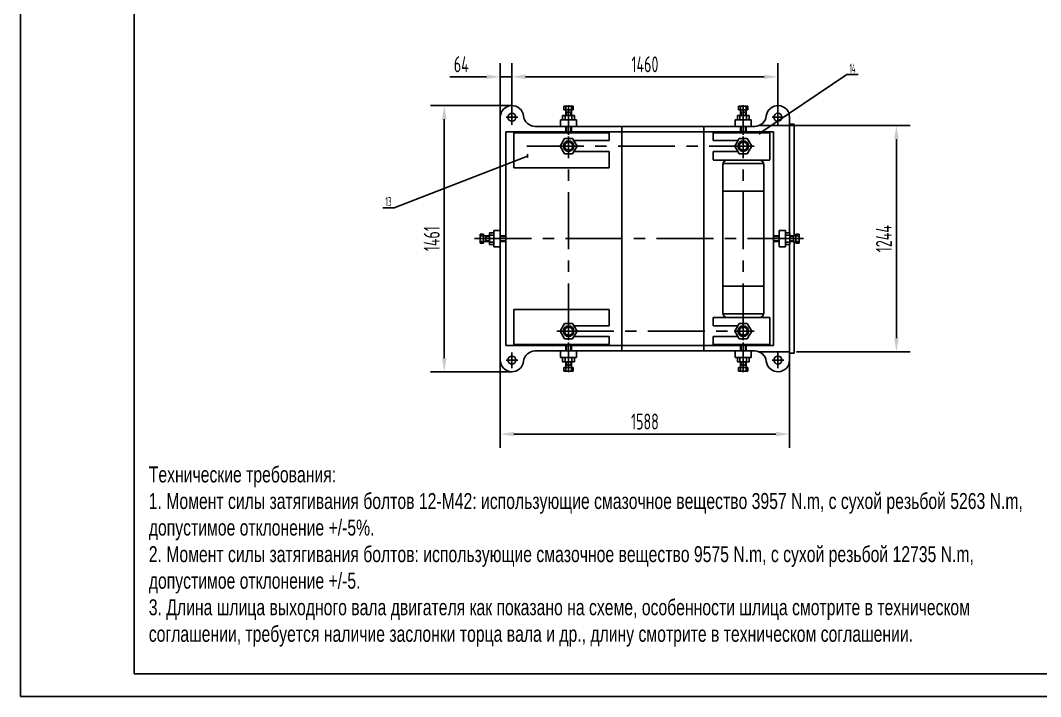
# Model space of a CAD drawing. Header units: millimetres. Extents: x 0 to 10500, y -289 to 7425.
# Drawn here: x 0 to 5601, y 0 to 3712 of the extents above; entities that cross this region are included whole.
import ezdxf
from ezdxf.enums import TextEntityAlignment as Align

# ---------------------------------------------------------------- set-up
doc = ezdxf.new("R2010")
doc.units = ezdxf.units.MM
doc.header["$LTSCALE"] = 250
doc.linetypes.add('G', pattern=[2, 1.25, -0.25, 0.25, -0.25])
doc.linetypes.add('K', pattern=[2.5, 1.25, -0.25, 0.25, -0.25, 0.25, -0.25])
for name, color, linetype in [('01', 7, 'Continuous'), ('02', 1, 'Continuous'), ('05', 4, 'G'), ('07', 6, 'K'), ('08', 1, 'Continuous'), ('11', 3, 'Continuous')]:
    doc.layers.add(name, color=color, linetype=linetype)
doc.styles.get("Standard").update_dxf_attribs({"font": 'isocp', "width": 0.707, "bigfont": 'intecad.shx'})
doc.dimstyles.new('INTE', dxfattribs={"dimscale": 25, "dimtxt": 3.5, "dimasz": 3, "dimexe": 3, "dimexo": 0, "dimgap": 1, "dimtad": 1, "dimdec": 3, "dimdsep": 46, "dimtxsty": 'Standard', "dimcen": 0, "dimclrd": 1, "dimclre": 1, "dimclrt": 3, "dimaunit": 1, "dimadec": 0, "dimazin": 0, "dimtfac": 1, "dimtmove": 0, "dimatfit": 0, "dimfxl": 0, "dimarcsym": 0})

# ---------------------------------------------------------------- blocks, each defined once
blk = doc.blocks.new('*D21')
at = {"layer": '08', "color": 1, "lineweight": -2}
for p, q in [((2698.8, 3278), (2698.8, 3477.6)), ((4158.8, 3224.7), (4158.8, 3477.6)), ((2773.8, 3402.6), (4083.8, 3402.6))]:
    blk.add_line(p, q, dxfattribs=at)
at = {"layer": '08', "color": 1}
for points in [[(2773.8, 3415.1), (2773.8, 3390.1), (2698.8, 3402.6)], [(4083.8, 3415.1), (4083.8, 3390.1), (4158.8, 3402.6)]]:
    blk.add_solid(points, dxfattribs=at)
at = {"layer": 'Defpoints', "color": 0}
for p in [(4158.8, 3402.6), (2698.8, 3278), (4158.8, 3224.7)]:
    blk.add_point(p, dxfattribs=at)
at = {"layer": '08', "color": 3, "insert": (3428.8, 3471.4), "char_height": 87.5, "attachment_point": 5}
blk.add_mtext('1460', dxfattribs=at)
blk = doc.blocks.new('*D22')
at = {"layer": '08', "color": 1, "lineweight": -2}
for p, q in [((2634.8, 3159.7), (2634.8, 3477.6)), ((2698.8, 3224.7), (2698.8, 3477.6)), ((2559.8, 3402.6), (2356.8, 3402.6)), ((2698.8, 3402.6), (2634.8, 3402.6)), ((2773.8, 3402.6), (2848.8, 3402.6))]:
    blk.add_line(p, q, dxfattribs=at)
at = {"layer": '08', "color": 1}
for points in [[(2559.8, 3415.1), (2559.8, 3390.1), (2634.8, 3402.6)], [(2773.8, 3415.1), (2773.8, 3390.1), (2698.8, 3402.6)]]:
    blk.add_solid(points, dxfattribs=at)
at = {"layer": 'Defpoints', "color": 0}
for p in [(2634.8, 3402.6), (2698.8, 3224.7), (2634.8, 3159.7)]:
    blk.add_point(p, dxfattribs=at)
at = {"layer": '08', "color": 3, "insert": (2420.8, 3471.4), "char_height": 87.5, "attachment_point": 5}
blk.add_mtext('64', dxfattribs=at)
blk = doc.blocks.new('*D23')
at = {"layer": '08', "color": 1, "lineweight": -2}
for p, q in [((2698.8, 3244.7), (2252.1, 3244.7)), ((2327.1, 1858.7), (2327.1, 3169.7)), ((2698.8, 1783.7), (2252.1, 1783.7))]:
    blk.add_line(p, q, dxfattribs=at)
at = {"layer": '08', "color": 1}
for points in [[(2314.6, 3169.7), (2339.6, 3169.7), (2327.1, 3244.7)], [(2314.6, 1858.7), (2339.6, 1858.7), (2327.1, 1783.7)]]:
    blk.add_solid(points, dxfattribs=at)
at = {"layer": 'Defpoints', "color": 0}
for p in [(2327.1, 3244.7), (2698.8, 3244.7), (2698.8, 1783.7)]:
    blk.add_point(p, dxfattribs=at)
at = {"layer": '08', "color": 3, "insert": (2258.4, 2514.2), "char_height": 87.5, "attachment_point": 5, "rotation": 90}
blk.add_mtext('1461', dxfattribs=at)
blk = doc.blocks.new('*D24')
at = {"layer": '08', "color": 1, "lineweight": -2}
for p, q in [((2634.8, 1966.8), (2634.8, 1366.2)), ((4222.8, 1932.2), (4222.8, 1366.2)), ((4147.8, 1441.2), (2709.8, 1441.2))]:
    blk.add_line(p, q, dxfattribs=at)
at = {"layer": '08', "color": 1}
for points in [[(2709.8, 1453.7), (2709.8, 1428.7), (2634.8, 1441.2)], [(4147.8, 1453.7), (4147.8, 1428.7), (4222.8, 1441.2)]]:
    blk.add_solid(points, dxfattribs=at)
at = {"layer": 'Defpoints', "color": 0}
for p in [(2634.8, 1966.8), (4222.8, 1932.2), (2634.8, 1441.2)]:
    blk.add_point(p, dxfattribs=at)
at = {"layer": '08', "color": 3, "insert": (3428.8, 1510), "char_height": 87.5, "attachment_point": 5}
blk.add_mtext('1588', dxfattribs=at)
blk = doc.blocks.new('*D20')
at = {"layer": '08', "color": 1, "lineweight": -2}
for p, q in [((4222.8, 3136.2), (4884.5, 3136.2)), ((4809.5, 1967.2), (4809.5, 3061.2)), ((4260.4, 1892.2), (4884.5, 1892.2))]:
    blk.add_line(p, q, dxfattribs=at)
at = {"layer": '08', "color": 1}
for points in [[(4797, 3061.2), (4822, 3061.2), (4809.5, 3136.2)], [(4797, 1967.2), (4822, 1967.2), (4809.5, 1892.2)]]:
    blk.add_solid(points, dxfattribs=at)
at = {"layer": 'Defpoints', "color": 0}
for p in [(4222.8, 3136.2), (4809.5, 3136.2), (4260.4, 1892.2)]:
    blk.add_point(p, dxfattribs=at)
at = {"layer": '08', "color": 3, "insert": (4740.7, 2514.2), "char_height": 87.5, "attachment_point": 5, "rotation": 90}
blk.add_mtext('1244', dxfattribs=at)
blk = doc.blocks.new('*U35')
at = {"layer": '01'}
for p, q in [((0, 46.8), (-42.5, 22.2)), ((-42.5, 22.2), (-42.5, -22.2)), ((42.5, 22.2), (0, 46.8)), ((42.5, -22.2), (42.5, 22.2)), ((-42.5, -22.2), (0, -46.8)), ((0, -46.8), (42.5, -22.2))]:
    blk.add_line(p, q, dxfattribs=at)
blk.add_circle((0, 0), 22.4, dxfattribs=at)
at = {"layer": '02'}
blk.add_arc((0, 0), 28, 267.9512, 182.0468, dxfattribs=at)
at = {"layer": '05'}
for p, q in [((49.1, 0), (-46.1, 0)), ((0, 50.8), (0, -51.8))]:
    blk.add_line(p, q, dxfattribs=at)
blk = doc.blocks.new('*U75')
at = {"layer": '01'}
for points in [[(25, 292), (25, 5)], [(25, 5), (415, 5)]]:
    blk.add_lwpolyline(points, dxfattribs=at)
at = {"layer": '02'}
for points in [[(0, 297), (0, 0)], [(0, 0), (420, 0)]]:
    blk.add_lwpolyline(points, dxfattribs=at)

msp = doc.modelspace()

# ---------------------------------------------------------------- linework, layer by layer
for p, q in [((2977.131, 3190.1482), (3042.3804, 3190.1482)), ((3936.131, 3190.1482), (4001.3804, 3190.1482)), ((2575.3296, 2481.5974), (2575.3296, 2546.8468)), ((4224.3616, 2481.5974), (4224.3616, 2546.8468)), ((2977.131, 1838.2961), (3042.3804, 1838.2961)), ((3936.131, 1838.2961), (4001.3804, 1838.2961))]:
    msp.add_line(p, q)
for centre in [(2698.7557, 3180.7221), (4158.7557, 3180.7221), (2698.7557, 1847.7221), (4158.7557, 1847.7221)]:
    msp.add_circle(centre, 22)
at = {"layer": '01'}
for p, q in [((3009.7557, 3241.0428), (2984.3307, 3241.0428)), ((2984.3307, 3241.0428), (2984.3307, 3222.3428)), ((2984.3307, 3222.3428), (3009.7557, 3222.3428)), ((2994.7557, 3241.0428), (2994.7557, 3222.3428)), ((2994.7557, 3222.3428), (2994.7557, 3190.1482)), ((2994.7557, 3209.6058), (3009.7557, 3209.6058)), ((3009.7557, 3241.0428), (3035.1807, 3241.0428)), ((3035.1807, 3222.3428), (3009.7557, 3222.3428)), ((3024.7557, 3209.6058), (3009.7557, 3209.6058)), ((3024.7557, 3241.0428), (3024.7557, 3222.3428)), ((3024.7557, 3222.3428), (3024.7557, 3190.1482)), ((3035.1807, 3241.0428), (3035.1807, 3222.3428)), ((3968.7557, 3241.0428), (3943.3307, 3241.0428)), ((3943.3307, 3241.0428), (3943.3307, 3222.3428)), ((3943.3307, 3222.3428), (3968.7557, 3222.3428)), ((3953.7557, 3241.0428), (3953.7557, 3222.3428)), ((3953.7557, 3222.3428), (3953.7557, 3190.1482)), ((3953.7557, 3209.6058), (3968.7557, 3209.6058)), ((3968.7557, 3241.0428), (3994.1807, 3241.0428)), ((3994.1807, 3222.3428), (3968.7557, 3222.3428)), ((3983.7557, 3209.6058), (3968.7557, 3209.6058)), ((3983.7557, 3241.0428), (3983.7557, 3222.3428)), ((3983.7557, 3222.3428), (3983.7557, 3190.1482)), ((3994.1807, 3241.0428), (3994.1807, 3222.3428)), ((2634.7557, 1847.7221), (2634.7557, 3180.7221)), ((2965.7557, 3166.7221), (2965.7557, 3130.7221)), ((2965.7557, 3166.7221), (3053.7557, 3166.7221)), ((2977.131, 3190.1482), (2977.131, 3166.7221)), ((2991.3079, 3190.1482), (2991.3079, 3166.7221)), ((3028.2035, 3190.1482), (3028.2035, 3166.7221)), ((3042.3804, 3190.1482), (3042.3804, 3166.7221)), ((3053.7557, 3166.7221), (3053.7557, 3130.7221)), ((3924.7557, 3166.7221), (4012.7557, 3166.7221)), ((3924.7557, 3166.7221), (3924.7557, 3130.7221)), ((3936.131, 3190.1482), (3936.131, 3166.7221)), ((3950.3079, 3190.1482), (3950.3079, 3166.7221)), ((3987.2035, 3190.1482), (3987.2035, 3166.7221)), ((4001.3804, 3190.1482), (4001.3804, 3166.7221)), ((4012.7557, 3166.7221), (4012.7557, 3130.7221)), ((4222.7557, 2546.8468), (4222.7557, 3180.7221)), ((4247.7557, 3142.7221), (4222.7557, 3142.7221)), ((4247.7557, 2529.2221), (4247.7557, 3142.7221)), ((2664.5125, 2529.2221), (2664.5125, 3100.9653)), ((2664.5125, 3100.9653), (4135.1787, 3100.9653)), ((2709.7557, 3095.7221), (3231.7557, 3095.7221)), ((2825.9878, 3130.7221), (4031.5236, 3130.7221)), ((3053.7557, 3130.7221), (2965.7557, 3130.7221)), ((2994.7557, 3130.7221), (2994.7557, 3100.9653)), ((3024.7557, 3100.9653), (2994.7557, 3100.9653)), ((3024.7557, 3130.7221), (3024.7557, 3100.9653)), ((3301.7557, 1897.7221), (3301.7557, 3130.7221)), ((3752.7557, 1897.7221), (3752.7557, 3130.7221)), ((3802.7557, 3095.7221), (3802.7557, 3052.2221)), ((3802.7557, 3095.7221), (4115.1787, 3095.7221)), ((4012.7557, 3130.7221), (3924.7557, 3130.7221)), ((3953.7557, 3130.7221), (3953.7557, 3100.9653)), ((3983.7557, 3100.9653), (3953.7557, 3100.9653)), ((3983.7557, 3130.7221), (3983.7557, 3100.9653)), ((4057.4803, 3136.2221), (4222.7557, 3136.2221)), ((4115.1787, 2946.7221), (4115.1787, 3095.7221)), ((4135.1787, 3100.9653), (4135.1787, 1927.479)), ((3802.7557, 2992.2221), (3802.7557, 2946.7221)), ((3802.7557, 2945.7221), (4115.1787, 2945.7221)), ((3855.7557, 2106.7221), (3855.7557, 2920.7221)), ((4081.7557, 2106.7221), (4081.7557, 2920.7221)), ((2524.4351, 2539.6471), (2543.1351, 2539.6471)), ((2524.4351, 2514.2221), (2524.4351, 2539.6471)), ((2524.4351, 2529.2221), (2543.1351, 2529.2221)), ((2543.1351, 2539.6471), (2543.1351, 2514.2221)), ((2543.1351, 2529.2221), (2575.3296, 2529.2221)), ((2555.872, 2529.2221), (2555.872, 2514.2221)), ((2575.3296, 2546.8468), (2598.7557, 2546.8468)), ((2575.3296, 2532.6699), (2598.7557, 2532.6699)), ((2598.7557, 2558.2221), (2598.7557, 2470.2221)), ((2598.7557, 2558.2221), (2634.7557, 2558.2221)), ((2634.7557, 2558.2221), (2634.7557, 2470.2221)), ((2634.7557, 2529.2221), (2664.5125, 2529.2221)), ((2664.5125, 1927.479), (2664.5125, 2561.9245)), ((2664.5125, 2529.2221), (2664.5125, 2499.2221)), ((4164.9355, 2529.2221), (4135.1787, 2529.2221)), ((4135.1787, 2529.2221), (4135.1787, 2499.2221)), ((4200.9355, 2558.2221), (4164.9355, 2558.2221)), ((4164.9355, 2558.2221), (4164.9355, 2470.2221)), ((4200.9355, 2558.2221), (4200.9355, 2470.2221)), ((4224.3616, 2546.8468), (4200.9355, 2546.8468)), ((4224.3616, 2532.6699), (4200.9355, 2532.6699)), ((4256.5561, 2529.2221), (4224.3616, 2529.2221)), ((4243.8192, 2529.2221), (4243.8192, 2514.2221)), ((4256.5561, 2539.6471), (4256.5561, 2514.2221)), ((4275.2561, 2539.6471), (4256.5561, 2539.6471)), ((4275.2561, 2529.2221), (4256.5561, 2529.2221)), ((4275.2561, 2514.2221), (4275.2561, 2539.6471)), ((2524.4351, 2514.2221), (2524.4351, 2488.7971)), ((2524.4351, 2499.2221), (2543.1351, 2499.2221)), ((2524.4351, 2488.7971), (2543.1351, 2488.7971)), ((2543.1351, 2488.7971), (2543.1351, 2514.2221)), ((2543.1351, 2499.2221), (2575.3296, 2499.2221)), ((2555.872, 2499.2221), (2555.872, 2514.2221)), ((2575.3296, 2495.7744), (2598.7557, 2495.7744)), ((2575.3296, 2481.5974), (2598.7557, 2481.5974)), ((2634.7557, 2470.2221), (2598.7557, 2470.2221)), ((2634.7557, 2499.2221), (2664.5125, 2499.2221)), ((4164.9355, 2499.2221), (4135.1787, 2499.2221)), ((4164.9355, 2470.2221), (4200.9355, 2470.2221)), ((4224.3616, 2495.7744), (4200.9355, 2495.7744)), ((4224.3616, 2481.5974), (4200.9355, 2481.5974)), ((4222.7557, 1847.7221), (4222.7557, 2481.5974)), ((4256.5561, 2499.2221), (4224.3616, 2499.2221)), ((4243.8192, 2499.2221), (4243.8192, 2514.2221)), ((4247.7557, 1885.7221), (4247.7557, 2499.2221)), ((4256.5561, 2488.7971), (4256.5561, 2514.2221)), ((4275.2561, 2499.2221), (4256.5561, 2499.2221)), ((4275.2561, 2488.7971), (4256.5561, 2488.7971)), ((4275.2561, 2514.2221), (4275.2561, 2488.7971)), ((3802.7557, 2081.7221), (4115.1787, 2081.7221)), ((3802.7557, 2036.2221), (3802.7557, 2081.7221)), ((4115.1787, 2081.7221), (4115.1787, 1932.7221)), ((3802.7557, 1932.7221), (3802.7557, 1976.2221)), ((4135.1787, 1927.479), (2664.5125, 1927.479)), ((2709.7557, 1932.7221), (3231.7557, 1932.7221)), ((3024.7557, 1927.479), (2994.7557, 1927.479)), ((2994.7557, 1897.7221), (2994.7557, 1927.479)), ((3024.7557, 1897.7221), (3024.7557, 1927.479)), ((3802.7557, 1932.7221), (4115.1787, 1932.7221)), ((3953.7557, 1897.7221), (3953.7557, 1927.479)), ((3983.7557, 1927.479), (3953.7557, 1927.479)), ((3983.7557, 1897.7221), (3983.7557, 1927.479)), ((2825.9878, 1897.7221), (4031.5236, 1897.7221)), ((3053.7557, 1897.7221), (2965.7557, 1897.7221)), ((2965.7557, 1861.7221), (2965.7557, 1897.7221)), ((2965.7557, 1861.7221), (3053.7557, 1861.7221)), ((2977.131, 1838.2961), (2977.131, 1861.7221)), ((2991.3079, 1838.2961), (2991.3079, 1861.7221)), ((3028.2035, 1838.2961), (3028.2035, 1861.7221)), ((3042.3804, 1838.2961), (3042.3804, 1861.7221)), ((3053.7557, 1861.7221), (3053.7557, 1897.7221)), ((4012.7557, 1897.7221), (3924.7557, 1897.7221)), ((3924.7557, 1861.7221), (3924.7557, 1897.7221)), ((3924.7557, 1861.7221), (4012.7557, 1861.7221)), ((3936.131, 1838.2961), (3936.131, 1861.7221)), ((3950.3079, 1838.2961), (3950.3079, 1861.7221)), ((3987.2035, 1838.2961), (3987.2035, 1861.7221)), ((4001.3804, 1838.2961), (4001.3804, 1861.7221)), ((4012.7557, 1861.7221), (4012.7557, 1897.7221)), ((4057.4803, 1892.2221), (4222.7557, 1892.2221)), ((4222.7557, 1885.7221), (4247.7557, 1885.7221)), ((2984.3307, 1806.1015), (3009.7557, 1806.1015)), ((2984.3307, 1787.4015), (2984.3307, 1806.1015)), ((2994.7557, 1806.1015), (2994.7557, 1838.2961)), ((2994.7557, 1818.8385), (3009.7557, 1818.8385)), ((2994.7557, 1787.4015), (2994.7557, 1806.1015)), ((3024.7557, 1818.8385), (3009.7557, 1818.8385)), ((3035.1807, 1806.1015), (3009.7557, 1806.1015)), ((3024.7557, 1806.1015), (3024.7557, 1838.2961)), ((3024.7557, 1787.4015), (3024.7557, 1806.1015)), ((3035.1807, 1787.4015), (3035.1807, 1806.1015)), ((3943.3307, 1806.1015), (3968.7557, 1806.1015)), ((3943.3307, 1787.4015), (3943.3307, 1806.1015)), ((3953.7557, 1806.1015), (3953.7557, 1838.2961)), ((3953.7557, 1818.8385), (3968.7557, 1818.8385)), ((3953.7557, 1787.4015), (3953.7557, 1806.1015)), ((3983.7557, 1818.8385), (3968.7557, 1818.8385)), ((3994.1807, 1806.1015), (3968.7557, 1806.1015)), ((3983.7557, 1806.1015), (3983.7557, 1838.2961)), ((3983.7557, 1787.4015), (3983.7557, 1806.1015)), ((3994.1807, 1787.4015), (3994.1807, 1806.1015)), ((3009.7557, 1787.4015), (2984.3307, 1787.4015)), ((3009.7557, 1787.4015), (3035.1807, 1787.4015)), ((3968.7557, 1787.4015), (3943.3307, 1787.4015)), ((3968.7557, 1787.4015), (3994.1807, 1787.4015))]:
    msp.add_line(p, q, dxfattribs=at)
at = {"layer": '01', "color": 7, "linetype": 'Continuous'}
for p, q in [((2709.7557, 2903.7221), (2709.7557, 3095.7221)), ((3231.7557, 3052.2221), (3231.7557, 3095.7221)), ((3039.2165, 3052.2221), (3231.7557, 3052.2221)), ((3939.2948, 3052.2221), (3802.7557, 3052.2221)), ((3039.2165, 2992.2221), (3231.7557, 2992.2221)), ((3231.7557, 2903.7221), (3231.7557, 2992.2221)), ((3939.2948, 2992.2221), (3802.7557, 2992.2221)), ((3856.6155, 2927.2221), (4080.8959, 2927.2221)), ((2709.7557, 2903.7221), (3231.7557, 2903.7221)), ((3855.7557, 2775.2221), (4081.7557, 2775.2221)), ((3855.7557, 2253.2221), (4081.7557, 2253.2221)), ((2709.7557, 2124.7221), (2709.7557, 1932.7221)), ((2709.7557, 2124.7221), (3231.7557, 2124.7221)), ((3231.7557, 2124.7221), (3231.7557, 2036.2221)), ((3856.3682, 2101.2221), (4081.1432, 2101.2221)), ((3039.2165, 2036.2221), (3231.7557, 2036.2221)), ((3939.2948, 2036.2221), (3802.7557, 2036.2221)), ((3039.2165, 1976.2221), (3231.7557, 1976.2221)), ((3231.7557, 1976.2221), (3231.7557, 1932.7221)), ((3939.2948, 1976.2221), (3802.7557, 1976.2221))]:
    msp.add_line(p, q, dxfattribs=at)
for centre in [(3009.7557, 3022.2221), (3968.7557, 3022.2221), (3009.7557, 2006.2221), (3968.7557, 2006.2221)]:
    msp.add_circle(centre, 29, dxfattribs=at)
at = {"layer": '01'}
for centre, radius, start, end in [((2698.7557, 3180.7221), 64, 6.2792883, 180), ((4158.7557, 3180.7221), 64, 0, 173.7207117), ((2825.9878, 3194.7221), 64, 186.2792883, 270), ((4031.5236, 3194.7221), 64, 270, 353.7207117), ((3880.7557, 2920.7221), 25, 90, 180), ((4056.7557, 2920.7221), 25, 0, 90), ((3880.7557, 2106.7221), 25, 180, 270), ((4056.7557, 2106.7221), 25, 270, 0), ((2825.9878, 1833.7221), 64, 90, 173.7207117), ((4031.5236, 1833.7221), 64, 6.2792883, 90), ((2698.7557, 1847.7221), 64, 180, 353.7207117), ((4158.7557, 1847.7221), 64, 186.2792883, 0)]:
    msp.add_arc(centre, radius, start, end, dxfattribs=at)
at = {"layer": '02'}
for p, q in [((4058.9887, 3093.1706), (4537.602, 3415.294)), ((4537.602, 3415.294), (4599.602, 3415.294)), ((2997.7557, 3209.6058), (2997.7557, 3190.1482)), ((3021.7557, 3209.6058), (3021.7557, 3190.1482)), ((3956.7557, 3209.6058), (3956.7557, 3190.1482)), ((3980.7557, 3209.6058), (3980.7557, 3190.1482)), ((2997.7557, 3130.7221), (2997.7557, 3100.9653)), ((3021.7557, 3130.7221), (3021.7557, 3100.9653)), ((3956.7557, 3130.7221), (3956.7557, 3100.9653)), ((3980.7557, 3130.7221), (3980.7557, 3100.9653)), ((2784.3144, 2966.2735), (2051.7431, 2683.1954)), ((2051.7431, 2683.1954), (1989.7431, 2683.1954)), ((2555.872, 2526.2221), (2575.3296, 2526.2221)), ((2634.7557, 2526.2221), (2664.5125, 2526.2221)), ((4164.9355, 2526.2221), (4135.1787, 2526.2221)), ((4243.8192, 2526.2221), (4224.3616, 2526.2221)), ((2555.872, 2502.2221), (2575.3296, 2502.2221)), ((2634.7557, 2502.2221), (2664.5125, 2502.2221)), ((4164.9355, 2502.2221), (4135.1787, 2502.2221)), ((4243.8192, 2502.2221), (4224.3616, 2502.2221)), ((2997.7557, 1897.7221), (2997.7557, 1927.479)), ((3021.7557, 1897.7221), (3021.7557, 1927.479)), ((3956.7557, 1897.7221), (3956.7557, 1927.479)), ((3980.7557, 1897.7221), (3980.7557, 1927.479)), ((2997.7557, 1818.8385), (2997.7557, 1838.2961)), ((3021.7557, 1818.8385), (3021.7557, 1838.2961)), ((3956.7557, 1818.8385), (3956.7557, 1838.2961)), ((3980.7557, 1818.8385), (3980.7557, 1838.2961))]:
    msp.add_line(p, q, dxfattribs=at)
at = {"layer": '05'}
for p, q in [((2698.7557, 3138.3804), (2698.7557, 3224.6811)), ((3009.7557, 3246.5078), (3009.7557, 3084.898)), ((3968.7557, 3246.5078), (3968.7557, 3084.898)), ((4158.7557, 3138.3804), (4158.7557, 3224.6811)), ((2666.9428, 3180.7221), (2730.2729, 3180.7221)), ((4190.5686, 3180.7221), (4127.2385, 3180.7221)), ((3009.7557, 2972.2309), (3009.7557, 3074.8125)), ((3968.7557, 2972.2309), (3968.7557, 3074.8125)), ((2781.1244, 3022.2221), (4028.3339, 3022.2221)), ((3009.7557, 1956.2309), (3009.7557, 2987.8822)), ((3968.7557, 1956.2309), (3968.7557, 2987.8822)), ((2492.8035, 2514.2221), (4299.7703, 2514.2221)), ((4077.0167, 2514.2221), (4262.2443, 2514.2221)), ((2944.743, 2006.2221), (4028.3339, 2006.2221)), ((3009.7557, 1781.9365), (3009.7557, 1943.5463)), ((3968.7557, 1781.9365), (3968.7557, 1943.5463)), ((2698.7557, 1890.0638), (2698.7557, 1803.7631)), ((4158.7557, 1890.0638), (4158.7557, 1803.7631)), ((2666.9428, 1847.7221), (2730.2729, 1847.7221)), ((4190.5686, 1847.7221), (4127.2385, 1847.7221))]:
    msp.add_line(p, q, dxfattribs=at)

# ---------------------------------------------------------------- block references
at = {"layer": '07', "xscale": 25, "yscale": 25, "zscale": 25}
msp.add_blockref('*U75', (0, 0), dxfattribs=at)
at = {"layer": '07', "rotation": 90}
for p in [(3009.7557, 3022.2221), (3968.7557, 3022.2221), (3009.7557, 2006.2221), (3968.7557, 2006.2221)]:
    msp.add_blockref('*U35', p, dxfattribs=at)

# ---------------------------------------------------------------- texts
at = {"layer": '02', "width": 0.605172}
for p, p2 in [((4052.9887, 3083.1706), (4064.9887, 3083.1706)), ((2778.3144, 2956.2735), (2790.3144, 2956.2735))]:
    msp.add_text('\\M+5A1F1', height=20, dxfattribs=at).set_placement(p, p2, align=Align.FIT)
at = {"layer": '07', "insert": (704.9338, 1263.4588), "char_height": 87.5, "attachment_point": 1}
msp.add_mtext('{\\fArial|b0|i0|c204|p34;\\C3;Технические требования:\\P1. Момент силы затягивания болтов 12-М42: использующие смазочное вещество 3957 \\fArial|b0|i0|c0|p34;N.m\\fArial|b0|i0|c204|p34;, с сухой резьбой 5263 \\fArial|b0|i0|c0|p34;N.m,\\P\\fArial|b0|i0|c204|p34;допустимое отклонение +/-5%.\\P2. Момент силы затягивания болтов: использующие смазочное вещество 9575 \\fArial|b0|i0|c0|p34;\\W0.707;N.m\\fArial|b0|i0|c204|p34;, с сухой резьбой 12735 \\fArial|b0|i0|c0|p34;N.m\\fArial|b0|i0|c204|p34;,\\Pдопустимое отклонение +/-5.\\P3. Длина шлица выходного вала двигателя как показано на схеме, особенности шлица смотрите в техническом\\Pсоглашении, требуется наличие заслонки торца вала и др., длину смотрите в техническом соглашении.}', dxfattribs=at)
at = {"layer": '11'}
for s, width, p, p2 in [('14', 0.578769, (4552.1296, 3425.294), (4585.0743, 3425.294)), ('13', 0.621906, (2003.9446, 2693.1954), (2037.5416, 2693.1954))]:
    msp.add_text(s, height=49.49747, dxfattribs=dict(at, width=width)).set_placement(p, p2, align=Align.FIT)

# ---------------------------------------------------------------- dimensions: what is measured, and where the dimension line sits
at = {"layer": '08'}
for base, p1, p2, picture, middle in [((2634.7557, 3402.6135), (2698.7557, 3224.6811), (2634.7557, 3159.6502), '*D22', (2420.7872, 3471.3635)), ((4158.7557, 3402.6135), (2698.7557, 3277.9978), (4158.7557, 3224.6811), '*D21', (3428.7557, 3471.3635)), ((2634.7557, 1441.2008), (4222.7557, 1932.153), (2634.7557, 1966.8004), '*D24', (3428.7557, 1509.9508))]:
    dim = msp.add_linear_dim(base=base, p1=p1, p2=p2, dimstyle='INTE', dxfattribs=at)
    dim.commit()
    dim.dimension.update_dxf_attribs({"geometry": picture, "text_midpoint": middle})
for base, p1, p2, picture, middle in [((2327.1224, 3244.7221), (2698.7557, 1783.7221), (2698.7557, 3244.7221), '*D23', (2258.3724, 2514.2221)), ((4809.4668, 3136.2221), (4260.4262, 1892.2221), (4222.7557, 3136.2221), '*D20', (4740.7081, 2514.2221))]:
    dim = msp.add_linear_dim(base=base, p1=p1, p2=p2, angle=90, dimstyle='INTE', dxfattribs=at)
    dim.commit()
    dim.dimension.update_dxf_attribs({"geometry": picture, "text_midpoint": middle})

doc.saveas('drawing.dxf')
